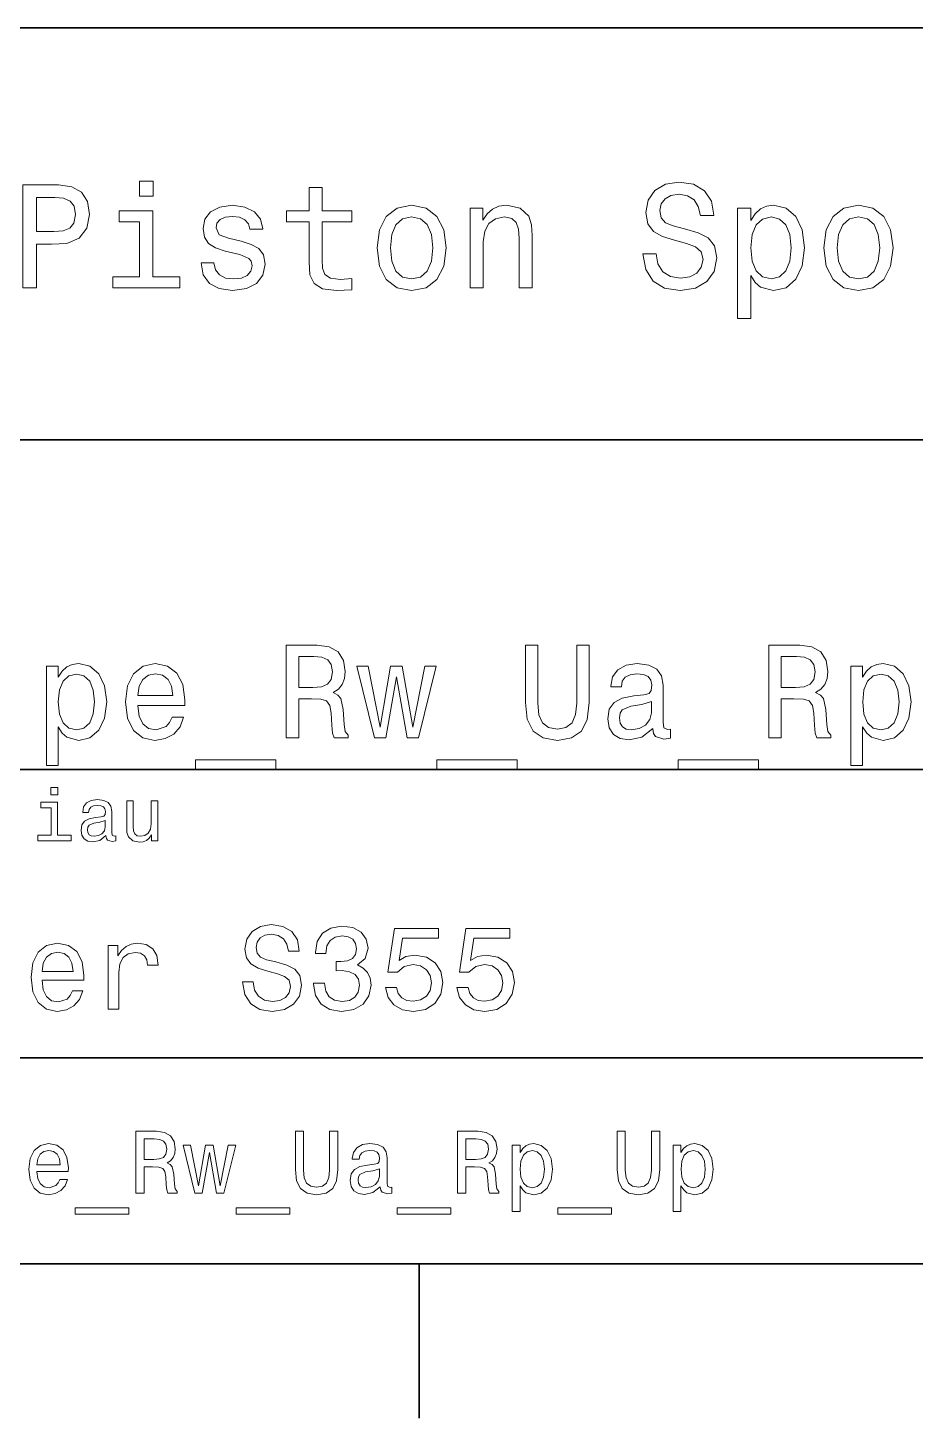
# Model space of a CAD drawing. Extents: x 0 to 297, y 0 to 210.
# Drawn here: x 203.7 to 246.8, y 2.5 to 70 of the extents above; entities that cross this region are included whole.
import ezdxf

# ---------------------------------------------------------------- set-up
doc = ezdxf.new("R2010")
doc.units = 0

msp = doc.modelspace()

# ---------------------------------------------------------------- linework, layer by layer
at = {"color": 7, "lineweight": 35}
for p, q in [((97, 70), (287, 70)), ((162, 50), (287, 50)), ((162, 34), (287, 34)), ((162, 20), (287, 20)), ((10, 10), (287, 10)), ((97, 10), (287, 10))]:
    msp.add_line(p, q, dxfattribs=at)
at = {"color": 7, "lineweight": 35, "ltscale": 0.1875}
msp.add_line((222.699997, 10), (222.699997, 2.5), dxfattribs=at)
at = {"color": 7, "lineweight": 13}
for points in [[(203.462524, 57.381123), (204.125351, 57.381123), (204.125351, 59.492073), (204.860229, 59.492073), (205.602295, 59.528095), (206.193085, 59.780258), (206.574921, 60.270172), (206.704605, 60.940201), (206.603745, 61.559795), (206.315552, 62.013687), (205.840057, 62.287464), (205.191635, 62.381123), (203.462524, 62.381123)], [(209.788177, 62.554031), (209.118149, 62.554031), (209.118149, 61.833572), (209.788177, 61.833572)], [(217.353027, 60.579971), (217.353027, 58.64193), (217.396255, 58.015129), (217.597992, 57.582851), (218.001434, 57.330688), (218.685883, 57.244236), (219.43515, 57.280258), (219.43515, 57.827808), (218.887604, 57.78458), (218.390488, 57.842216), (218.123917, 58.022331), (218.008652, 58.324928), (217.98703, 58.75), (217.98703, 60.579971), (219.43515, 60.579971), (219.43515, 61.120316), (217.98703, 61.120316), (217.98703, 62.251438), (217.353027, 62.251438), (217.353027, 61.120316), (216.257935, 61.120316), (216.257935, 60.579971)], [(234.20462, 59.030979), (233.548996, 59.030979), (233.693085, 58.267288), (234.053314, 57.70533), (234.608078, 57.366714), (235.357361, 57.244236), (236.099426, 57.359509), (236.654175, 57.67651), (237.007202, 58.17363), (237.136902, 58.82925), (237.028824, 59.420029), (236.726227, 59.801872), (236.236313, 60.054031), (235.580704, 60.241352), (235.018738, 60.378242), (234.651306, 60.536743), (234.442368, 60.767288), (234.377533, 61.127522), (234.442368, 61.451729), (234.629684, 61.696686), (234.917877, 61.862389), (235.314133, 61.920029), (235.71759, 61.84798), (236.034592, 61.653458), (236.24353, 61.32925), (236.344391, 60.889767), (237, 60.889767), (237, 60.904179), (236.884735, 61.581409), (236.546112, 62.085732), (236.01297, 62.402737), (235.292511, 62.510807), (234.644104, 62.402737), (234.139771, 62.100143), (233.815567, 61.631844), (233.700287, 61.026657), (233.793961, 60.486309), (234.067734, 60.118874), (234.5, 59.873917), (235.09079, 59.6866), (235.674362, 59.520893), (236.113831, 59.362389), (236.380402, 59.131844), (236.47406, 58.757202), (236.387619, 58.375359), (236.164276, 58.087173), (235.825653, 57.907059), (235.386169, 57.849422), (234.896255, 57.928673), (234.521622, 58.159222), (234.283875, 58.533859)], [(205.01152, 61.76873), (205.443802, 61.725502), (205.760803, 61.588615), (205.94812, 61.336452), (206.01297, 60.940201), (205.940918, 60.522331), (205.746399, 60.270172), (205.414978, 60.140488), (204.96109, 60.104465), (204.125351, 60.104465), (204.125351, 61.76873)], [(209.766571, 57.914265), (209.766571, 61.120316), (208.138321, 61.120316), (208.138321, 60.579971), (209.132568, 60.579971), (209.132568, 57.914265), (207.835724, 57.914265), (207.835724, 57.381123), (211.077805, 57.381123), (211.077805, 57.914265)], [(214.060516, 59.636166), (213.44812, 59.780258), (212.994232, 59.945965), (212.842941, 60.28458), (212.886169, 60.522331), (213.03746, 60.695244), (213.282425, 60.803314), (213.635437, 60.846542), (213.97406, 60.803314), (214.240631, 60.67363), (214.413544, 60.479107), (214.485596, 60.219738), (215.105194, 60.219738), (215.105194, 60.23415), (214.997116, 60.70245), (214.701721, 61.069885), (214.240631, 61.30043), (213.635437, 61.386887), (213.023056, 61.30043), (212.57637, 61.062679), (212.29538, 60.709652), (212.208939, 60.262966), (212.273773, 59.830688), (212.475494, 59.528095), (212.806915, 59.311958), (213.289627, 59.16066), (213.995682, 58.987751), (214.427948, 58.807636), (214.543228, 58.663544), (214.586456, 58.447407), (214.521606, 58.180836), (214.348694, 57.979107), (214.067719, 57.849422), (213.693085, 57.806194), (213.296829, 57.849422), (213.008636, 58.000721), (212.814117, 58.245674), (212.734863, 58.584293), (212.122482, 58.584293), (212.223343, 58.007923), (212.518738, 57.590057), (212.98703, 57.337894), (213.635437, 57.244236), (214.312683, 57.337894), (214.809799, 57.590057), (215.112396, 57.993515), (215.220459, 58.519451), (215.141205, 58.973343), (214.917862, 59.283138), (214.55043, 59.484871)], [(220.65274, 59.311958), (220.768005, 58.432995), (221.099426, 57.78458), (221.625366, 57.381123), (222.331421, 57.244236), (223.030258, 57.381123), (223.556198, 57.777374), (223.887604, 58.425793), (224.010086, 59.311958), (223.887604, 60.190922), (223.556198, 60.846542), (223.030258, 61.242794), (222.331421, 61.386887), (221.625366, 61.242794), (221.099426, 60.839336), (220.768005, 60.190922)], [(221.301147, 59.319164), (221.365997, 59.967579), (221.567719, 60.435879), (221.891937, 60.72406), (222.331421, 60.824928), (222.763687, 60.72406), (223.087891, 60.443081), (223.289627, 59.967579), (223.361679, 59.319164), (223.289627, 58.663544), (223.087891, 58.188038), (222.763687, 57.899853), (222.331421, 57.806194), (221.891937, 57.899853), (221.567719, 58.188038), (221.365997, 58.663544)], [(225.177246, 57.381123), (225.811249, 57.381123), (225.811249, 59.614552), (225.876083, 60.12608), (226.085022, 60.500717), (226.409225, 60.731266), (226.841507, 60.817722), (227.187317, 60.745674), (227.403458, 60.551151), (227.511536, 60.226944), (227.547546, 59.794666), (227.547546, 57.381123), (228.181564, 57.381123), (228.181564, 59.924351), (228.15274, 60.435879), (228.023056, 60.86095), (227.597992, 61.25), (226.935165, 61.386887), (226.567719, 61.336452), (226.257935, 61.199566), (225.991364, 60.969017), (225.782425, 60.659222), (225.782425, 61.25), (225.177246, 61.25)], [(238.786743, 60.652016), (238.786743, 61.25), (238.15274, 61.25), (238.15274, 55.882565), (238.786743, 55.882565), (238.786743, 57.971901), (239.010101, 57.633286), (239.262253, 57.409943), (239.896271, 57.244236), (240.50145, 57.381123), (240.976959, 57.791786), (241.286743, 58.440201), (241.402023, 59.319164), (241.286743, 60.190922), (240.976959, 60.839336), (240.50145, 61.242794), (239.896271, 61.386887), (239.550446, 61.343658), (239.255051, 61.206772), (239.002899, 60.976223)], [(239.788193, 57.8134), (239.363129, 57.907059), (239.053314, 58.195244), (238.858795, 58.663544), (238.793945, 59.319164), (238.858795, 59.967579), (239.053314, 60.435879), (239.363129, 60.716858), (239.788193, 60.817722), (240.177246, 60.716858), (240.48703, 60.428673), (240.681564, 59.960373), (240.753601, 59.319164), (240.681564, 58.67075), (240.48703, 58.195244), (240.177246, 57.907059)], [(242.338623, 59.311958), (242.453888, 58.432995), (242.785309, 57.78458), (243.311249, 57.381123), (244.017303, 57.244236), (244.716141, 57.381123), (245.242081, 57.777374), (245.573486, 58.425793), (245.695969, 59.311958), (245.573486, 60.190922), (245.242081, 60.846542), (244.716141, 61.242794), (244.017303, 61.386887), (243.311249, 61.242794), (242.785309, 60.839336), (242.453888, 60.190922)], [(242.98703, 59.319164), (243.05188, 59.967579), (243.253601, 60.435879), (243.57782, 60.72406), (244.017303, 60.824928), (244.449585, 60.72406), (244.773773, 60.443081), (244.97551, 59.967579), (245.047546, 59.319164), (244.97551, 58.663544), (244.773773, 58.188038), (244.449585, 57.899853), (244.017303, 57.806194), (243.57782, 57.899853), (243.253601, 58.188038), (243.05188, 58.663544)], [(216.247116, 35.530258), (216.850143, 35.530258), (216.850143, 37.430115), (217.466141, 37.430115), (217.920029, 37.41066), (218.205322, 37.319885), (218.360947, 37.105907), (218.425797, 36.723343), (218.458206, 36.139767), (218.497116, 35.757202), (218.574921, 35.530258), (219.255768, 35.530258), (219.255768, 35.653458), (219.106628, 35.835014), (219.054749, 36.172188), (219.009369, 36.898415), (218.899139, 37.4366), (218.75, 37.605186), (218.516571, 37.728386), (218.77594, 37.890488), (218.957489, 38.117435), (219.074203, 38.402737), (219.113113, 38.746395), (219.022339, 39.291065), (218.76297, 39.699566), (218.335007, 39.945965), (217.751434, 40.030258), (216.247116, 40.030258)], [(227.853745, 37.242073), (227.944519, 36.431557), (228.229828, 35.854465), (228.709656, 35.523773), (229.403458, 35.407059), (230.090775, 35.523773), (230.570602, 35.854465), (230.855896, 36.425072), (230.953171, 37.242073), (230.953171, 40.030258), (230.350143, 40.030258), (230.350143, 37.209652), (230.291779, 36.658501), (230.116714, 36.262966), (229.818436, 36.029537), (229.403458, 35.951729), (228.975494, 36.029537), (228.677231, 36.262966), (228.502167, 36.652016), (228.450287, 37.209652), (228.450287, 40.030258), (227.853745, 40.030258)], [(239.667862, 35.530258), (240.270889, 35.530258), (240.270889, 37.430115), (240.886887, 37.430115), (241.340775, 37.41066), (241.626068, 37.319885), (241.781693, 37.105907), (241.846527, 36.723343), (241.878952, 36.139767), (241.917862, 35.757202), (241.995667, 35.530258), (242.676514, 35.530258), (242.676514, 35.653458), (242.527374, 35.835014), (242.475494, 36.172188), (242.430115, 36.898415), (242.319885, 37.4366), (242.170746, 37.605186), (241.937317, 37.728386), (242.196686, 37.890488), (242.378235, 38.117435), (242.494949, 38.402737), (242.533859, 38.746395), (242.443085, 39.291065), (242.183716, 39.699566), (241.755753, 39.945965), (241.17218, 40.030258), (239.667862, 40.030258)], [(217.582855, 39.479107), (217.978378, 39.440201), (218.257202, 39.317001), (218.432281, 39.090057), (218.490631, 38.733429), (218.425797, 38.357346), (218.250717, 38.130402), (217.952454, 38.013687), (217.543945, 37.981266), (216.850143, 37.981266), (216.850143, 39.479107)], [(241.003601, 39.479107), (241.399124, 39.440201), (241.677948, 39.317001), (241.853027, 39.090057), (241.911377, 38.733429), (241.846527, 38.357346), (241.671463, 38.130402), (241.373199, 38.013687), (240.964691, 37.981266), (240.270889, 37.981266), (240.270889, 39.479107)], [(205.178665, 38.474064), (205.178665, 39.012245), (204.608063, 39.012245), (204.608063, 34.181557), (205.178665, 34.181557), (205.178665, 36.061958), (205.379684, 35.757202), (205.606628, 35.556194), (206.177231, 35.407059), (206.721893, 35.530258), (207.149857, 35.899857), (207.428665, 36.483429), (207.532425, 37.274494), (207.428665, 38.059078), (207.149857, 38.642651), (206.721893, 39.005764), (206.177231, 39.135445), (205.865997, 39.096542), (205.600143, 38.973343), (205.373199, 38.76585)], [(206.079971, 35.919308), (205.697403, 36.003601), (205.418579, 36.262966), (205.243515, 36.684437), (205.18515, 37.274494), (205.243515, 37.858067), (205.418579, 38.279537), (205.697403, 38.532421), (206.079971, 38.623199), (206.430115, 38.532421), (206.708923, 38.273052), (206.884003, 37.851585), (206.948853, 37.274494), (206.884003, 36.690922), (206.708923, 36.262966), (206.430115, 36.003601)], [(209.043228, 37.105907), (211.325653, 37.105907), (211.332123, 37.371758), (211.228378, 38.117435), (210.943085, 38.675072), (210.489197, 39.012245), (209.886169, 39.135445), (209.296112, 39.005764), (208.842224, 38.642651), (208.55043, 38.052593), (208.446686, 37.274494), (208.543945, 36.476944), (208.835739, 35.893372), (209.283142, 35.530258), (209.866714, 35.407059), (210.372482, 35.491352), (210.78746, 35.711815), (211.092224, 36.061958), (211.267288, 36.528816), (210.703171, 36.528816), (210.586456, 36.269451), (210.417862, 36.074928), (209.938034, 35.919308), (209.568436, 35.990631), (209.289627, 36.217579), (209.108063, 36.587173), (209.043228, 37.086452)], [(209.043228, 37.585735), (209.114548, 38.033138), (209.289627, 38.363831), (209.555481, 38.564842), (209.905609, 38.636166), (210.249283, 38.564842), (210.515121, 38.363831), (210.677231, 38.033138), (210.735596, 37.585735)], [(221.077805, 35.530258), (221.596542, 38.48703), (222.115265, 35.530258), (222.659943, 35.530258), (223.515854, 39.012245), (222.964691, 39.012245), (222.387604, 36.055473), (221.875351, 39.012245), (221.311234, 39.012245), (220.798981, 36.055473), (220.221893, 39.012245), (219.677231, 39.012245), (220.533142, 35.530258)], [(234.033142, 35.98415), (234.033142, 35.964695), (234.065552, 35.744236), (234.162811, 35.588615), (234.57132, 35.465416), (234.889038, 35.517288), (234.889038, 35.958214), (234.752869, 35.938759), (234.57132, 36.023052), (234.538895, 36.282421), (234.538895, 38.085014), (234.46109, 38.545387), (234.234146, 38.869595), (233.838608, 39.064121), (233.280975, 39.135445), (232.736298, 39.057636), (232.33429, 38.837173), (232.081406, 38.493515), (231.997116, 38.039623), (231.997116, 38.000721), (232.509369, 38.000721), (232.554749, 38.273052), (232.697403, 38.467579), (232.930832, 38.584293), (233.26152, 38.629681), (233.579254, 38.59726), (233.806183, 38.5), (233.942352, 38.331409), (233.987747, 38.09798), (233.961807, 37.825645), (233.858063, 37.68948), (233.598694, 37.624638), (233.112396, 37.572765), (232.554749, 37.456051), (232.15921, 37.248558), (231.925781, 36.924351), (231.854462, 36.444523), (231.919312, 36.016571), (232.120316, 35.698845), (232.444519, 35.497837), (232.891922, 35.426514), (233.494949, 35.562679)], [(244.213257, 38.474064), (244.213257, 39.012245), (243.642639, 39.012245), (243.642639, 34.181557), (244.213257, 34.181557), (244.213257, 36.061958), (244.414261, 35.757202), (244.641205, 35.556194), (245.211807, 35.407059), (245.75647, 35.530258), (246.184433, 35.899857), (246.463257, 36.483429), (246.567001, 37.274494), (246.463257, 38.059078), (246.184433, 38.642651), (245.75647, 39.005764), (245.211807, 39.135445), (244.900574, 39.096542), (244.63472, 38.973343), (244.407776, 38.76585)], [(245.114548, 35.919308), (244.731979, 36.003601), (244.453156, 36.262966), (244.278091, 36.684437), (244.219727, 37.274494), (244.278091, 37.858067), (244.453156, 38.279537), (244.731979, 38.532421), (245.114548, 38.623199), (245.464691, 38.532421), (245.743515, 38.273052), (245.918579, 37.851585), (245.983429, 37.274494), (245.918579, 36.690922), (245.743515, 36.262966), (245.464691, 36.003601)], [(233.968292, 36.749279), (233.890488, 36.412102), (233.682983, 36.152737), (233.37175, 35.98415), (232.989197, 35.925793), (232.742798, 35.958214), (232.567719, 36.061958), (232.457489, 36.243515), (232.425064, 36.496395), (232.451004, 36.723343), (232.554749, 36.885445), (232.969727, 37.067001), (233.494949, 37.14481), (233.968292, 37.30043)], [(211.837891, 34.453888), (211.837891, 34), (215.741348, 34), (215.741348, 34.453888)], [(223.548264, 34.453888), (223.548264, 34), (227.451721, 34), (227.451721, 34.453888)], [(235.258636, 34.453888), (235.258636, 34), (239.162094, 34), (239.162094, 34.453888)], [(205.161377, 33.117435), (204.82637, 33.117435), (204.82637, 32.757202), (205.161377, 32.757202)], [(205.150574, 30.79755), (205.150574, 32.400574), (204.336456, 32.400574), (204.336456, 32.130402), (204.833572, 32.130402), (204.833572, 30.79755), (204.185165, 30.79755), (204.185165, 30.530979), (205.806198, 30.530979), (205.806198, 30.79755)], [(207.499283, 30.78314), (207.499283, 30.772333), (207.517288, 30.649855), (207.57132, 30.5634), (207.798264, 30.494957), (207.974777, 30.523775), (207.974777, 30.768732), (207.899139, 30.757925), (207.798264, 30.804754), (207.780258, 30.948847), (207.780258, 31.950287), (207.73703, 32.206051), (207.610947, 32.386166), (207.391205, 32.494236), (207.081406, 32.533859), (206.778824, 32.490635), (206.555481, 32.368156), (206.414978, 32.177231), (206.368149, 31.925072), (206.368149, 31.903458), (206.65274, 31.903458), (206.677948, 32.054756), (206.757202, 32.162823), (206.886887, 32.227665), (207.070602, 32.25288), (207.247116, 32.234871), (207.373199, 32.180836), (207.448853, 32.087173), (207.47406, 31.957493), (207.459656, 31.806194), (207.402023, 31.730547), (207.257919, 31.694523), (206.987747, 31.665705), (206.677948, 31.600864), (206.458206, 31.48559), (206.328537, 31.305475), (206.28891, 31.038904), (206.324921, 30.801151), (206.4366, 30.62464), (206.616714, 30.512968), (206.86528, 30.473343), (207.200287, 30.54899)], [(210.010086, 32.465416), (209.693085, 32.465416), (209.693085, 31.348703), (209.657059, 31.089336), (209.552597, 30.902016), (209.390488, 30.786743), (209.177948, 30.750719), (209.008636, 30.779539), (208.900574, 30.865993), (208.83934, 31.013687), (208.824921, 31.222622), (208.824921, 32.465416), (208.507919, 32.465416), (208.507919, 31.193804), (208.518738, 30.93804), (208.587173, 30.725504), (208.796112, 30.530979), (209.131119, 30.462536), (209.311234, 30.487751), (209.466141, 30.552593), (209.599426, 30.664265), (209.707489, 30.826368), (209.707489, 30.530979), (210.010086, 30.530979)], [(207.463257, 31.208212), (207.420029, 31.020893), (207.304749, 30.876801), (207.131851, 30.78314), (206.919312, 30.750719), (206.782425, 30.768732), (206.68515, 30.826368), (206.623917, 30.927233), (206.605911, 31.067722), (206.620316, 31.193804), (206.677948, 31.283861), (206.908508, 31.384726), (207.200287, 31.427954), (207.463257, 31.514408)], [(214.642654, 23.680117), (214.118149, 23.680117), (214.233429, 23.069164), (214.521606, 22.619596), (214.965424, 22.348703), (215.564835, 22.250721), (216.158508, 22.342941), (216.60231, 22.596542), (216.88472, 22.994238), (216.988464, 23.518732), (216.902023, 23.991356), (216.659943, 24.296831), (216.268005, 24.49856), (215.743515, 24.648417), (215.293945, 24.757925), (215, 24.884727), (214.832855, 25.069164), (214.780975, 25.357349), (214.832855, 25.616714), (214.982712, 25.812681), (215.213257, 25.945246), (215.530258, 25.991356), (215.853027, 25.933718), (216.106628, 25.778099), (216.273773, 25.518732), (216.354462, 25.167149), (216.878967, 25.167149), (216.878967, 25.178675), (216.786743, 25.720463), (216.515854, 26.12392), (216.08934, 26.377522), (215.51297, 26.463978), (214.994232, 26.377522), (214.590775, 26.135448), (214.331406, 25.760807), (214.239197, 25.276657), (214.314117, 24.844381), (214.533142, 24.550434), (214.878967, 24.354467), (215.351593, 24.204613), (215.818451, 24.072046), (216.170029, 23.945246), (216.383286, 23.760807), (216.458206, 23.461096), (216.389053, 23.155621), (216.210373, 22.925074), (215.939484, 22.780981), (215.587891, 22.734871), (215.195969, 22.798271), (214.896255, 22.98271), (214.706055, 23.282421)], [(217.570602, 23.616716), (217.570602, 23.57637), (217.662827, 23.023056), (217.933716, 22.60807), (218.360229, 22.342941), (218.925079, 22.244957), (219.52449, 22.342941), (219.97406, 22.596542), (220.262253, 23), (220.365997, 23.518732), (220.319885, 23.858791), (220.193085, 24.135448), (219.985596, 24.348703), (219.708939, 24.504324), (220.083572, 24.815563), (220.216141, 25.311239), (220.129684, 25.760807), (219.881836, 26.100864), (219.478378, 26.314121), (218.925079, 26.38905), (218.406342, 26.296831), (218.008636, 26.043228), (217.749283, 25.639771), (217.662827, 25.103746), (217.662827, 25.063402), (218.175797, 25.063402), (218.221893, 25.432278), (218.371765, 25.697407), (218.613831, 25.858791), (218.953888, 25.916428), (219.253601, 25.870317), (219.472626, 25.749281), (219.605194, 25.553314), (219.657059, 25.288185), (219.605194, 25.005764), (219.466858, 24.815563), (219.224777, 24.700289), (218.896255, 24.665707), (218.671463, 24.671471), (218.671463, 24.216139), (218.953888, 24.227667), (219.317001, 24.175793), (219.587891, 24.037464), (219.749283, 23.812681), (219.806915, 23.518732), (219.743515, 23.184439), (219.57637, 22.9366), (219.311234, 22.780981), (218.959656, 22.729107), (218.596542, 22.786745), (218.331406, 22.959656), (218.164261, 23.236313), (218.100861, 23.616716)], [(221.0634, 23.40346), (221.190201, 22.930836), (221.472626, 22.56196), (221.887604, 22.331413), (222.417862, 22.244957), (223, 22.348703), (223.455322, 22.631124), (223.743515, 23.080692), (223.853027, 23.657061), (223.755035, 24.193085), (223.478378, 24.613834), (223.046112, 24.884727), (222.48703, 24.98271), (222.054749, 24.913546), (221.720459, 24.723343), (221.881836, 25.801153), (223.634003, 25.801153), (223.634003, 26.273777), (221.495682, 26.273777), (221.17868, 24.152739), (221.639771, 24.152739), (221.97406, 24.423632), (222.400574, 24.521614), (222.769455, 24.458214), (223.051865, 24.273777), (223.230545, 23.991356), (223.293945, 23.628242), (223.230545, 23.265131), (223.046112, 22.98271), (222.763687, 22.804035), (222.400574, 22.740635), (222.095093, 22.780981), (221.858795, 22.913546), (221.685883, 23.121038), (221.599426, 23.40346)], [(224.533142, 23.40346), (224.659943, 22.930836), (224.942352, 22.56196), (225.357346, 22.331413), (225.887604, 22.244957), (226.469742, 22.348703), (226.925064, 22.631124), (227.213257, 23.080692), (227.322769, 23.657061), (227.224777, 24.193085), (226.94812, 24.613834), (226.515839, 24.884727), (225.956772, 24.98271), (225.52449, 24.913546), (225.190201, 24.723343), (225.351578, 25.801153), (227.103745, 25.801153), (227.103745, 26.273777), (224.965424, 26.273777), (224.648407, 24.152739), (225.109512, 24.152739), (225.443802, 24.423632), (225.870316, 24.521614), (226.239197, 24.458214), (226.521606, 24.273777), (226.700287, 23.991356), (226.763687, 23.628242), (226.700287, 23.265131), (226.515839, 22.98271), (226.233429, 22.804035), (225.870316, 22.740635), (225.564835, 22.780981), (225.328522, 22.913546), (225.155609, 23.121038), (225.069153, 23.40346)], [(204.394806, 23.760807), (206.42363, 23.760807), (206.429398, 23.99712), (206.337173, 24.659943), (206.083572, 25.155621), (205.680115, 25.455332), (205.144089, 25.564842), (204.619598, 25.449568), (204.216141, 25.126802), (203.956772, 24.602306), (203.864548, 23.910664), (203.951004, 23.201731), (204.210373, 22.682999), (204.608063, 22.360231), (205.126801, 22.250721), (205.57637, 22.325649), (205.945251, 22.521614), (206.216141, 22.832853), (206.371765, 23.247839), (205.870316, 23.247839), (205.766571, 23.017292), (205.616714, 22.844381), (205.190201, 22.706053), (204.861664, 22.769453), (204.613831, 22.971182), (204.452454, 23.299713), (204.394806, 23.743517)], [(204.394806, 24.187321), (204.458206, 24.585014), (204.613831, 24.878963), (204.850143, 25.057638), (205.161377, 25.121038), (205.466858, 25.057638), (205.703171, 24.878963), (205.84726, 24.585014), (205.899139, 24.187321)], [(207.610947, 22.360231), (208.118149, 22.360231), (208.118149, 24.129684), (208.170029, 24.556196), (208.325653, 24.861671), (208.579254, 25.04611), (208.919312, 25.10951), (209.172913, 25.069164), (209.363113, 24.953892), (209.478394, 24.757925), (209.518738, 24.492796), (210.031708, 24.492796), (209.96254, 24.959656), (209.772339, 25.293949), (209.455338, 25.495678), (209.023056, 25.564842), (208.729111, 25.518732), (208.47551, 25.40346), (208.250717, 25.207493), (208.072052, 24.942364), (208.072052, 25.455332), (207.610947, 25.455332)], [(208.951004, 13.428675), (209.353027, 13.428675), (209.353027, 14.695246), (209.763687, 14.695246), (210.066284, 14.682277), (210.256485, 14.621758), (210.360229, 14.479107), (210.403458, 14.224064), (210.425079, 13.835014), (210.451004, 13.579971), (210.502884, 13.428675), (210.956772, 13.428675), (210.956772, 13.510807), (210.857346, 13.631845), (210.822769, 13.856628), (210.792511, 14.340778), (210.719025, 14.699568), (210.619598, 14.81196), (210.463974, 14.894093), (210.636887, 15.002162), (210.757919, 15.153459), (210.835739, 15.34366), (210.861664, 15.572767), (210.801147, 15.93588), (210.628235, 16.208214), (210.342941, 16.372478), (209.953888, 16.428675), (208.951004, 16.428675)], [(216.688766, 14.569885), (216.749283, 14.029539), (216.939484, 13.644813), (217.259369, 13.424352), (217.721909, 13.346542), (218.180115, 13.424352), (218.5, 13.644813), (218.690201, 14.025216), (218.755051, 14.569885), (218.755051, 16.428675), (218.353027, 16.428675), (218.353027, 14.548271), (218.314117, 14.180836), (218.197403, 13.917148), (217.998566, 13.761528), (217.721909, 13.709655), (217.4366, 13.761528), (217.237762, 13.917148), (217.121033, 14.176514), (217.086456, 14.548271), (217.086456, 16.428675), (216.688766, 16.428675)], [(224.56485, 13.428675), (224.966858, 13.428675), (224.966858, 14.695246), (225.377533, 14.695246), (225.680115, 14.682277), (225.870331, 14.621758), (225.97406, 14.479107), (226.017303, 14.224064), (226.03891, 13.835014), (226.06485, 13.579971), (226.116714, 13.428675), (226.570618, 13.428675), (226.570618, 13.510807), (226.471191, 13.631845), (226.4366, 13.856628), (226.406342, 14.340778), (226.332855, 14.699568), (226.233429, 14.81196), (226.07782, 14.894093), (226.250732, 15.002162), (226.371765, 15.153459), (226.44957, 15.34366), (226.47551, 15.572767), (226.414993, 15.93588), (226.242081, 16.208214), (225.956772, 16.372478), (225.567734, 16.428675), (224.56485, 16.428675)], [(232.302597, 14.569885), (232.363113, 14.029539), (232.553314, 13.644813), (232.873199, 13.424352), (233.335739, 13.346542), (233.793945, 13.424352), (234.113831, 13.644813), (234.304047, 14.025216), (234.368881, 14.569885), (234.368881, 16.428675), (233.966858, 16.428675), (233.966858, 14.548271), (233.927963, 14.180836), (233.811249, 13.917148), (233.612396, 13.761528), (233.335739, 13.709655), (233.050446, 13.761528), (232.851593, 13.917148), (232.734879, 14.176514), (232.700287, 14.548271), (232.700287, 16.428675), (232.302597, 16.428675)], [(204.148422, 14.479107), (205.670029, 14.479107), (205.674347, 14.656341), (205.605194, 15.153459), (205.414993, 15.525217), (205.112396, 15.75), (204.710373, 15.832133), (204.317001, 15.745678), (204.014404, 15.503603), (203.819885, 15.110231), (203.750717, 14.591499), (203.815567, 14.059798), (204.010086, 13.67075), (204.308365, 13.428675), (204.697403, 13.346542), (205.034576, 13.402739), (205.311234, 13.549712), (205.514404, 13.783141), (205.631119, 14.09438), (205.255051, 14.09438), (205.177231, 13.92147), (205.06485, 13.791787), (204.744965, 13.688041), (204.498566, 13.735591), (204.312683, 13.886888), (204.19165, 14.133286), (204.148422, 14.466139)], [(209.841492, 16.061239), (210.105194, 16.035303), (210.291061, 15.953171), (210.407776, 15.801874), (210.446686, 15.564121), (210.403458, 15.313401), (210.286743, 15.162104), (210.087891, 15.084294), (209.815567, 15.06268), (209.353027, 15.06268), (209.353027, 16.061239)], [(212.171478, 13.428675), (212.517288, 15.399857), (212.863113, 13.428675), (213.226227, 13.428675), (213.796829, 15.75), (213.429398, 15.75), (213.044678, 13.778819), (212.703171, 15.75), (212.327087, 15.75), (211.985596, 13.778819), (211.600861, 15.75), (211.237747, 15.75), (211.80835, 13.428675)], [(220.808365, 13.731268), (220.808365, 13.7183), (220.829971, 13.571326), (220.894821, 13.46758), (221.167145, 13.385448), (221.378967, 13.42003), (221.378967, 13.713977), (221.288193, 13.701009), (221.167145, 13.757205), (221.145538, 13.930116), (221.145538, 15.131845), (221.093658, 15.438761), (220.942368, 15.6549), (220.67868, 15.784582), (220.306915, 15.832133), (219.943802, 15.78026), (219.675797, 15.633286), (219.507202, 15.404179), (219.451019, 15.101585), (219.451019, 15.075649), (219.792511, 15.075649), (219.822769, 15.257205), (219.917877, 15.386889), (220.073486, 15.464698), (220.293945, 15.494957), (220.505768, 15.473343), (220.657059, 15.408502), (220.747849, 15.29611), (220.778107, 15.140491), (220.760803, 14.958934), (220.69165, 14.868156), (220.518738, 14.824928), (220.194534, 14.790346), (219.822769, 14.712537), (219.559082, 14.574208), (219.403458, 14.358069), (219.355911, 14.038185), (219.399139, 13.752882), (219.533142, 13.541066), (219.749283, 13.407061), (220.047546, 13.35951), (220.44957, 13.450289)], [(225.455338, 16.061239), (225.719025, 16.035303), (225.904907, 15.953171), (226.021622, 15.801874), (226.060516, 15.564121), (226.017303, 15.313401), (225.900574, 15.162104), (225.701736, 15.084294), (225.429398, 15.06268), (224.966858, 15.06268), (224.966858, 16.061239)], [(227.595108, 15.391211), (227.595108, 15.75), (227.214706, 15.75), (227.214706, 12.529539), (227.595108, 12.529539), (227.595108, 13.783141), (227.729111, 13.579971), (227.880402, 13.445966), (228.260803, 13.346542), (228.623932, 13.428675), (228.909225, 13.675073), (229.095108, 14.064121), (229.164276, 14.591499), (229.095108, 15.114553), (228.909225, 15.503603), (228.623932, 15.745678), (228.260803, 15.832133), (228.053314, 15.806196), (227.876083, 15.724064), (227.724792, 15.585735)], [(235.402023, 15.391211), (235.402023, 15.75), (235.021622, 15.75), (235.021622, 12.529539), (235.402023, 12.529539), (235.402023, 13.783141), (235.536026, 13.579971), (235.687332, 13.445966), (236.067734, 13.346542), (236.430847, 13.428675), (236.716141, 13.675073), (236.902023, 14.064121), (236.971191, 14.591499), (236.902023, 15.114553), (236.716141, 15.503603), (236.430847, 15.745678), (236.067734, 15.832133), (235.860229, 15.806196), (235.682999, 15.724064), (235.531708, 15.585735)], [(204.148422, 14.798992), (204.195969, 15.097262), (204.312683, 15.317724), (204.489914, 15.45173), (204.723343, 15.49928), (204.952454, 15.45173), (205.129684, 15.317724), (205.237747, 15.097262), (205.276657, 14.798992)], [(228.195969, 13.688041), (227.940918, 13.744237), (227.755051, 13.917148), (227.638336, 14.198127), (227.599426, 14.591499), (227.638336, 14.980548), (227.755051, 15.261528), (227.940918, 15.430116), (228.195969, 15.490635), (228.429398, 15.430116), (228.61528, 15.257205), (228.731995, 14.976225), (228.775223, 14.591499), (228.731995, 14.20245), (228.61528, 13.917148), (228.429398, 13.744237)], [(236.002884, 13.688041), (235.747849, 13.744237), (235.561966, 13.917148), (235.445251, 14.198127), (235.406342, 14.591499), (235.445251, 14.980548), (235.561966, 15.261528), (235.747849, 15.430116), (236.002884, 15.490635), (236.236313, 15.430116), (236.422195, 15.257205), (236.53891, 14.976225), (236.582138, 14.591499), (236.53891, 14.20245), (236.422195, 13.917148), (236.236313, 13.744237)], [(220.765137, 14.241355), (220.713257, 14.016571), (220.574936, 13.84366), (220.367432, 13.731268), (220.112396, 13.692364), (219.948135, 13.713977), (219.831421, 13.783141), (219.757935, 13.904179), (219.736313, 14.072767), (219.753601, 14.224064), (219.822769, 14.332133), (220.099426, 14.453171), (220.44957, 14.505044), (220.765137, 14.60879)], [(206.011536, 12.711096), (206.011536, 12.408502), (208.613831, 12.408502), (208.613831, 12.711096)], [(213.818451, 12.711096), (213.818451, 12.408502), (216.420746, 12.408502), (216.420746, 12.711096)], [(221.625366, 12.711096), (221.625366, 12.408502), (224.227676, 12.408502), (224.227676, 12.711096)], [(229.432281, 12.711096), (229.432281, 12.408502), (232.034592, 12.408502), (232.034592, 12.711096)]]:
    msp.add_lwpolyline(points, close=True, dxfattribs=at)

doc.saveas('drawing.dxf')
